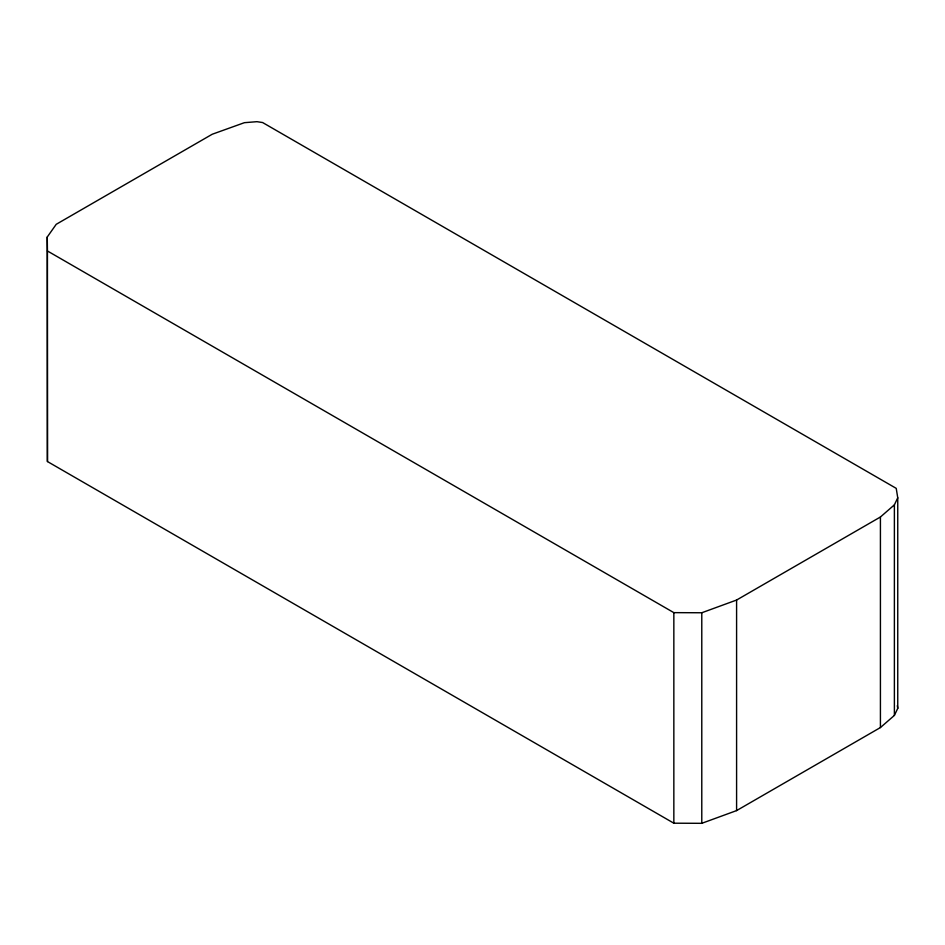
<?xml version="1.0" encoding="UTF-8"?>
<svg xmlns="http://www.w3.org/2000/svg" width="945" height="945" viewBox="0 0 945 945"><rect width="100%" height="100%" fill="white"/><g stroke="black" fill="none" stroke-linecap="round" stroke-linejoin="round"><path stroke-width="1.42" d="M47.25 237.018L47.439 250.98L673.844 612.643L701.781 612.762L736.592 600.04L880.421 516.998L894.383 504.854L897.75 497.814L896.226 488.364L262.615 122.543L256.957 121.681L244.401 122.685L212.247 134.237L56.216 224.319L47.25 237.018L47.439 461.538L673.844 823.201L701.781 823.319L736.592 810.597L880.421 727.555L894.383 715.412L897.75 708.372L897.75 497.814M897.313 705.667L897.75 708.372M894.383 504.854L894.383 715.412M880.421 516.998L880.421 727.555M736.592 600.04L736.592 810.597M701.781 612.762L701.781 823.319M673.844 612.643L673.844 823.201M47.439 250.98L47.439 461.538"/></g></svg>
